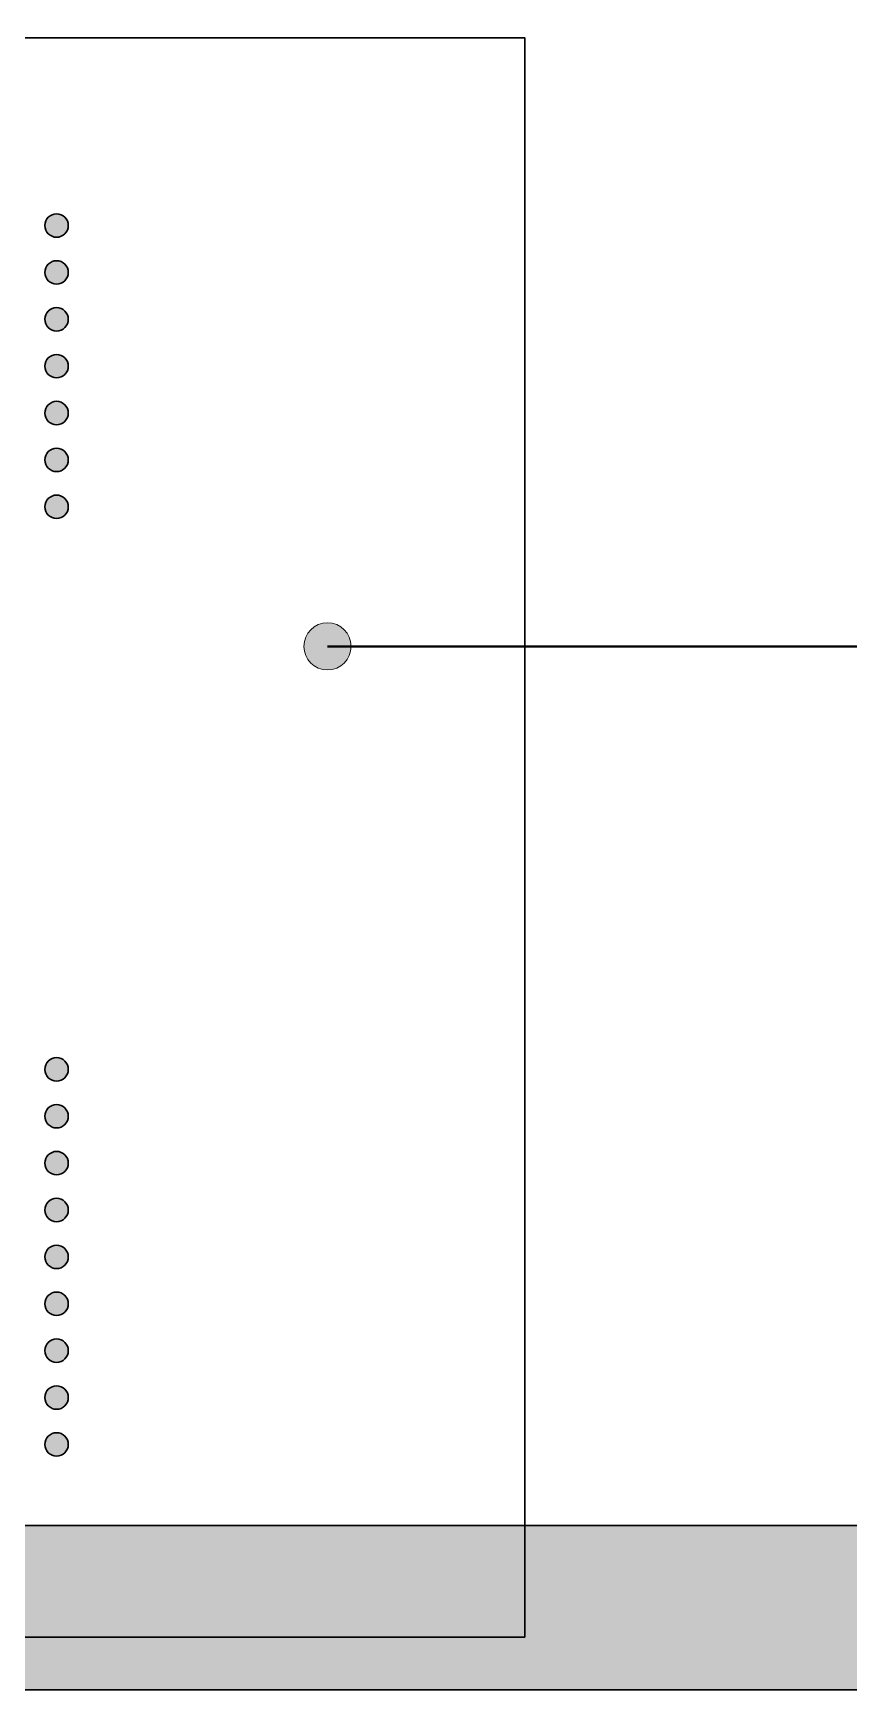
# Paper-space layout '14. УППВ' of a CAD drawing. Header units: millimetres. Extents: x 0 to 2670, y -76 to 297.
# Drawn here: x 107.46 to 128.33, y 82.08 to 124.49 of the extents above; entities that cross this region are included whole.
import ezdxf

# ---------------------------------------------------------------- set-up
doc = ezdxf.new("R2010")
doc.units = ezdxf.units.MM
doc.layers.add('Выноски', color=7, linetype='Continuous', lineweight=0)

# ---------------------------------------------------------------- blocks, each defined once
blk = doc.blocks.new('A$C05496271')
at = {"lineweight": 25}
h = blk.add_hatch(color=251, dxfattribs=at)
h.set_gradient(color1=(62, 64, 59), color2=(90, 93, 86), tint=0.46, name='INVHEMISPHERICAL')
h.paths.add_polyline_path([(0, 700), (650, 700), (650, 0), (0, 0)])
h.paths.add_polyline_path([(21.05, 678.95), (628.95, 678.95), (628.95, 21.05), (21.05, 21.05)], flags=16)
at = {"lineweight": 30}
h = blk.add_hatch(color=256, dxfattribs=at)
h.dxf.hatch_style = 1
edge = h.paths.add_edge_path()
edge.add_arc((411.27, 187.41), 1.5, 0, 360)
h = blk.add_hatch(color=256, dxfattribs=at)
h.dxf.hatch_style = 1
edge = h.paths.add_edge_path()
edge.add_arc((411.27, 181.41), 1.5, 0, 360)
h = blk.add_hatch(color=256, dxfattribs=at)
h.dxf.hatch_style = 1
edge = h.paths.add_edge_path()
edge.add_arc((411.27, 175.41), 1.5, 0, 360)
h = blk.add_hatch(color=256, dxfattribs=at)
h.dxf.hatch_style = 1
edge = h.paths.add_edge_path()
edge.add_arc((411.27, 169.41), 1.5, 0, 360)
h = blk.add_hatch(color=256, dxfattribs=at)
h.dxf.hatch_style = 1
edge = h.paths.add_edge_path()
edge.add_arc((411.27, 163.41), 1.5, 0, 360)
h = blk.add_hatch(color=256, dxfattribs=at)
h.dxf.hatch_style = 1
edge = h.paths.add_edge_path()
edge.add_arc((411.27, 157.41), 1.5, 0, 360)
h = blk.add_hatch(color=256, dxfattribs=at)
h.dxf.hatch_style = 1
edge = h.paths.add_edge_path()
edge.add_arc((411.27, 151.41), 1.5, 0, 360)
h = blk.add_hatch(color=256, dxfattribs=at)
h.dxf.hatch_style = 1
edge = h.paths.add_edge_path()
edge.add_arc((411.27, 79.41), 1.5, 0, 360)
h = blk.add_hatch(color=256, dxfattribs=at)
h.dxf.hatch_style = 1
edge = h.paths.add_edge_path()
edge.add_arc((411.27, 73.41), 1.5, 0, 360)
h = blk.add_hatch(color=256, dxfattribs=at)
h.dxf.hatch_style = 1
edge = h.paths.add_edge_path()
edge.add_arc((411.27, 67.41), 1.5, 0, 360)
h = blk.add_hatch(color=256, dxfattribs=at)
h.dxf.hatch_style = 1
edge = h.paths.add_edge_path()
edge.add_arc((411.27, 61.41), 1.5, 0, 360)
h = blk.add_hatch(color=256, dxfattribs=at)
h.dxf.hatch_style = 1
edge = h.paths.add_edge_path()
edge.add_arc((411.27, 55.41), 1.5, 0, 360)
h = blk.add_hatch(color=256, dxfattribs=at)
h.dxf.hatch_style = 1
edge = h.paths.add_edge_path()
edge.add_arc((411.27, 49.41), 1.5, 0, 360)
h = blk.add_hatch(color=256, dxfattribs=at)
h.dxf.hatch_style = 1
edge = h.paths.add_edge_path()
edge.add_arc((411.27, 43.41), 1.5, 0, 360)
h = blk.add_hatch(color=256, dxfattribs=at)
h.dxf.hatch_style = 1
edge = h.paths.add_edge_path()
edge.add_arc((411.27, 37.41), 1.5, 0, 360)
h = blk.add_hatch(color=256, dxfattribs=at)
h.dxf.hatch_style = 1
edge = h.paths.add_edge_path()
edge.add_arc((411.27, 31.41), 1.5, 0, 360)
at = {"layer": 'Выноски'}
h = blk.add_hatch(color=256, dxfattribs=at)
h.dxf.hatch_style = 1
edge = h.paths.add_edge_path()
edge.add_arc((445.93, 133.55), 3.02, 0, 360)
at = {"lineweight": 30}
for points in [[(0, 700), (650, 700), (650, 0), (0, 0)], [(21.05, 678.95), (628.95, 678.95), (628.95, 21.05), (21.05, 21.05)], [(120.87, 6.76), (471.17, 6.76), (471.17, 211.44), (120.87, 211.44)]]:
    blk.add_lwpolyline(points, close=True, dxfattribs=at)
for centre in [(411.27, 187.41), (411.27, 181.41), (411.27, 175.41), (411.27, 169.41), (411.27, 163.41), (411.27, 157.41), (411.27, 151.41), (411.27, 79.41), (411.27, 73.41), (411.27, 67.41), (411.27, 61.41), (411.27, 55.41), (411.27, 49.41), (411.27, 43.41), (411.27, 37.41), (411.27, 31.41)]:
    blk.add_circle(centre, 1.5, dxfattribs=at)
at = {"layer": 'Выноски', "const_width": 0.3}
blk.add_lwpolyline([(445.93, 133.55), (875.39, 133.48)], dxfattribs=at)
at = {"layer": 'Выноски'}
blk.add_circle((445.93, 133.55), 3.02, dxfattribs=at)

psp = doc.layouts.new('14. УППВ')

# ---------------------------------------------------------------- block references
at = {"xscale": 0.2, "yscale": 0.2, "zscale": 0.2}
psp.add_blockref('A$C05496271', (25.803, 82.085), dxfattribs=at)

doc.saveas('drawing.dxf')
